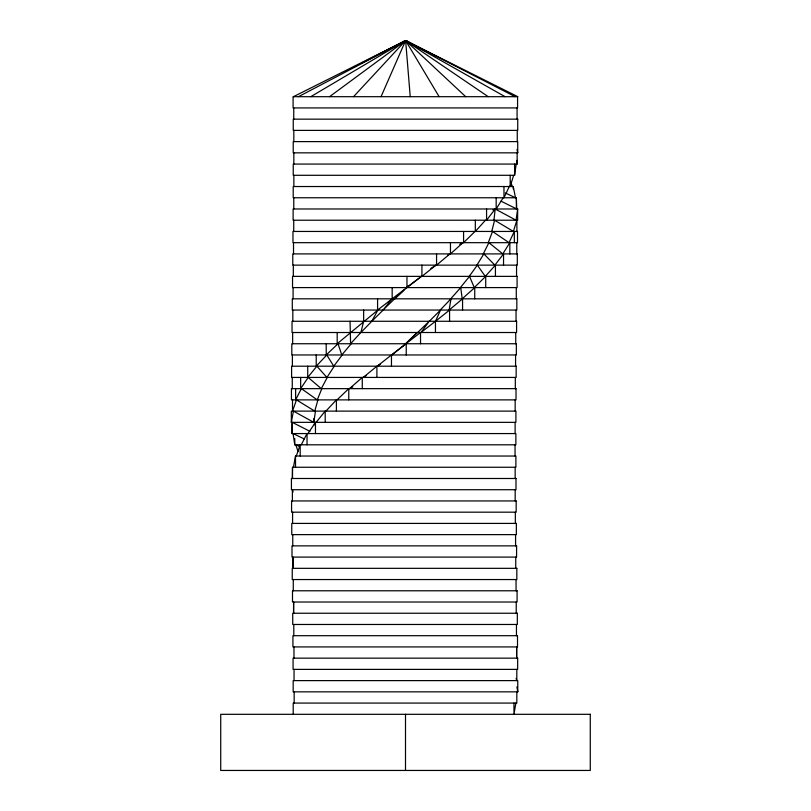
<?xml version="1.0" encoding="UTF-8"?>
<svg xmlns="http://www.w3.org/2000/svg" width="811" height="811" viewBox="0 0 811 811"><rect width="100%" height="100%" fill="white"/><g stroke="black" fill="none" stroke-linecap="round" stroke-linejoin="round"><path stroke-width="1.22" d="M314.506 424.842L314.536 422.349M292.335 478.49L292.507 467.258L515.897 467.258L515.897 456.035L295.518 456.035L293.42 467.258M304.226 438.923L293.035 433.571L294.778 444.803L515.867 444.803L515.867 433.571L292.072 433.571L292.274 422.349L309.954 431.33M493.929 220.217L495.197 208.985L516.06 220.217L517.641 208.985L293.116 208.985L293.116 220.217L517.641 220.217L517.641 208.985M517.144 152.843L517.144 164.075L293.237 164.075L293.237 175.298L514.6 175.298L516.181 164.075M291.342 422.349L291.342 411.116L515.908 411.116L515.908 422.349L291.342 422.349L293.43 411.116L313.796 422.349L315.469 411.116M515.877 703.076L513.961 714.309L513.961 703.076M491.76 231.449L494.578 220.217L513.373 231.449L516.901 220.217L516.901 231.449M317.922 399.884L314.749 411.116L296.481 399.884L292.518 411.116L292.518 399.884M513.657 175.298L510.19 186.53L510.19 175.298M296.299 456.035L300.202 444.803L300.202 456.035M488.273 242.671L492.51 231.449L509.034 242.671L514.336 231.449L514.336 242.671M321.855 388.651L317.243 399.884L301.388 388.651L295.62 399.884L295.62 388.651M381.038 96.691L405.622 40.55L517.813 96.691M509.267 186.53L503.966 197.762L503.966 186.53M483.265 253.904L488.901 242.671L502.8 253.904L509.835 242.671L509.835 253.904M301.256 444.803L307.034 433.571L307.034 444.803M327.289 377.429L321.288 388.651L308.16 377.429L300.658 388.651L300.658 377.429M363.652 310.055L363.652 321.278L360.895 332.51L371.813 321.278L377.885 310.055L337.183 343.742L337.183 332.51M476.909 265.136L483.843 253.904L494.882 265.136L503.54 253.904L503.54 265.136M503.185 197.762L496.17 208.985L496.17 197.762M334.274 366.197L326.955 377.429L316.868 366.197L307.724 377.429L307.724 366.197M307.967 433.571L315.469 422.349L315.469 433.571M469.214 276.369L477.324 265.136L485.282 276.369L495.43 265.136L495.43 276.369M342.222 354.965L333.767 366.197L326.782 354.965L316.219 366.197L316.219 354.965M316.128 422.349L325.201 411.116L325.201 422.349M460.374 287.591L469.539 276.369L474.263 287.591L485.718 276.369L485.718 287.591M351.224 343.742L341.786 354.965L338.015 343.742L326.215 354.965L326.215 343.742M450.693 298.823L460.729 287.591L462.189 298.823L474.739 287.591L474.739 298.823M485.485 220.217L475.317 231.449L475.317 220.217M360.834 332.51L350.585 343.742L350.048 321.278M353.525 96.691L405.622 40.55L515.188 96.691M325.91 411.116L336.403 399.884L336.403 411.116M440.221 310.055L450.967 298.823L449.132 310.055L462.564 298.823L462.564 310.055M429.283 321.278L440.545 310.055L435.497 321.278L449.578 310.055L449.578 321.278M371.803 321.278L383.197 310.055M474.993 231.449L463.578 242.671L463.578 231.449M408.318 285.867L406.534 287.591L421.456 276.369L406.96 287.591L406.96 276.369M417.635 332.51L429.222 321.278L420.96 332.51L435.456 321.278L435.456 332.51M394.633 298.823L382.985 310.055L392.149 298.823L406.828 287.591L394.673 298.823L403.696 290.186M404.01 345.466L405.804 343.742L391.672 354.965L406.24 343.742L406.24 354.965M337.031 399.884L348.771 388.651L348.771 399.884M405.541 343.742L417.26 332.51L405.875 343.742L420.534 332.51L420.534 343.742M329.55 96.691L405.622 40.55L427.944 52.249M402.479 42.679L405.622 40.55L505.091 96.691M380.369 364.088L377.227 366.197L391.46 354.965L391.46 366.197M430.854 268.441L435.983 265.136L421.913 276.369L421.913 265.136M310.765 96.691L405.622 40.55L413.245 45.071M366.43 375.554L363.257 377.429L376.902 366.197L376.902 377.429M447.773 255.151L449.963 253.904L436.561 265.136L436.561 253.904M394.683 46.724L405.622 40.55L488.222 96.691M352.805 386.888L349.48 388.651L362.274 377.429L362.274 388.651M298.438 96.691L405.622 40.55L409.677 43.541M459.746 244.364L462.98 242.671L450.46 253.904L450.46 242.671M354.184 66.907L356.424 65.762M362.01 62.893L405.622 40.55L465.717 96.691M293.42 96.691L405.622 40.55L439.116 96.691M492.956 210.008L495.227 208.985L486.57 220.217L486.57 208.985M517.712 152.843L293.227 152.843L293.227 141.611L517.712 141.611L517.712 152.843L517.002 149.477M505.294 192.947L515.492 197.762L513.251 186.53L293.207 186.53L293.207 197.762L516.374 197.762L516.739 208.985L500.955 201.128M517.763 691.844L293.176 691.844L293.176 680.611L517.763 680.611L517.763 691.844L516.911 686.856M510.109 185.506L512.349 186.53L510.707 182.039M299.168 446.334L295.822 444.803L298.032 451.545M433.53 55.168L435.76 56.344M516.07 678.371L516.82 680.611L516.82 669.389M293.116 491.963L292.376 489.722L292.376 500.945M405.622 40.55L410.234 96.691M517.023 160.325L517.144 164.075M517.266 130.389L517.266 141.611M517.083 107.924L517.083 119.156M516.82 691.844L516.82 703.076L293.207 703.076L293.207 714.309M516.779 242.671L516.779 253.904M516.546 265.136L516.546 276.369M516.455 624.47L516.455 635.702M516.374 197.762L516.374 208.985M516.283 287.591L516.283 298.823M516.262 602.015L516.212 613.238M516.049 310.055L516.049 321.278M516.049 579.551L516.049 590.783M515.735 332.51L515.735 343.742M515.745 557.096L515.755 568.329M515.573 354.965L515.573 366.197M515.583 534.631L515.583 545.864M515.32 377.429L515.32 388.651M515.34 512.177L515.34 523.409M515.167 399.884L515.167 411.116M515.127 422.349L515.127 433.571M515.157 467.258L515.157 478.49M515.188 489.722L515.188 500.945M515.046 444.803L515.046 456.035M514.6 164.075L514.6 175.298M513.251 186.53L513.251 189.024M405.5 714.309L405.5 770.45M392.169 287.591L392.169 298.823L377.581 310.055L377.581 298.823M313.796 418.598L313.796 422.349M295.518 456.035L295.518 467.258M294.778 438.569L294.778 444.803M294.16 691.844L294.16 703.076M293.947 646.925L293.998 658.157M294.038 669.389L294.038 680.611M293.825 130.389L293.825 141.611M293.835 152.843L293.835 164.075M293.856 175.298L293.856 186.53M293.775 197.762L293.775 208.985M293.795 624.47L293.795 635.702M293.744 107.924L293.744 119.156M293.724 220.217L293.724 231.449M293.511 242.671L293.511 253.904M293.318 265.136L293.318 276.369M293.278 579.551L293.278 590.783M293.095 287.591L293.095 298.823M292.822 310.055L292.822 321.278M292.761 534.631L292.761 545.864M292.649 332.51L292.649 343.742M292.578 512.177L292.578 523.409M292.507 467.258L292.507 478.49M292.386 354.965L292.386 366.197M292.264 377.429L292.264 388.651M292.072 422.349L292.072 433.571M517.57 96.691L293.085 96.691L293.085 107.924L517.57 107.924L517.57 96.691M517.732 119.156L293.247 119.156L293.247 130.389L517.732 130.389L517.732 119.156M517.499 231.449L292.974 231.449L292.974 242.671L517.499 242.671L517.499 231.449M517.306 253.904L292.781 253.904L292.781 265.136L517.306 265.136L517.306 253.904M517.083 276.369L292.538 276.369L292.538 287.591L517.083 287.591L517.083 276.369M516.83 298.823L292.295 298.823L292.295 310.055L516.83 310.055L516.83 298.823M516.587 321.278L292.041 321.278L292.041 332.51L516.587 332.51L516.587 321.278M516.354 343.742L291.808 343.742L291.808 354.965L516.354 354.965L516.354 343.742M516.151 366.197L291.605 366.197L291.605 377.429L516.151 377.429L516.151 366.197M516.009 388.651L291.433 388.651L291.433 399.884L516.009 399.884L516.009 388.651M515.989 478.49L291.423 478.49L291.423 489.722L515.989 489.722L515.989 478.49M516.161 500.945L291.575 500.945L291.575 512.177L516.161 512.177L516.161 500.945M516.354 523.409L291.767 523.409L291.767 534.631L516.354 534.631L516.354 523.409M516.587 545.864L292.001 545.864L292.001 557.096L516.587 557.096L516.587 545.864M516.83 568.329L292.244 568.329L292.244 579.551L516.83 579.551L516.83 568.329M517.083 590.783L292.497 590.783L292.497 602.015L517.083 602.015L517.083 590.783M517.317 613.238L292.73 613.238L292.73 624.47L517.317 624.47L517.317 613.238M517.509 635.702L292.923 635.702L292.923 646.925L517.509 646.925L517.509 635.702M517.661 658.157L293.075 658.157L293.075 669.389L517.661 669.389L517.661 658.157M590.276 714.309L220.724 714.309L220.724 770.45L590.276 770.45L590.276 714.309M516.658 658.157L516.658 646.925L516.607 658.157M293.602 613.238L293.602 602.015L293.552 613.238M293.095 568.329L293.095 557.096L293.075 568.329"/></g></svg>
